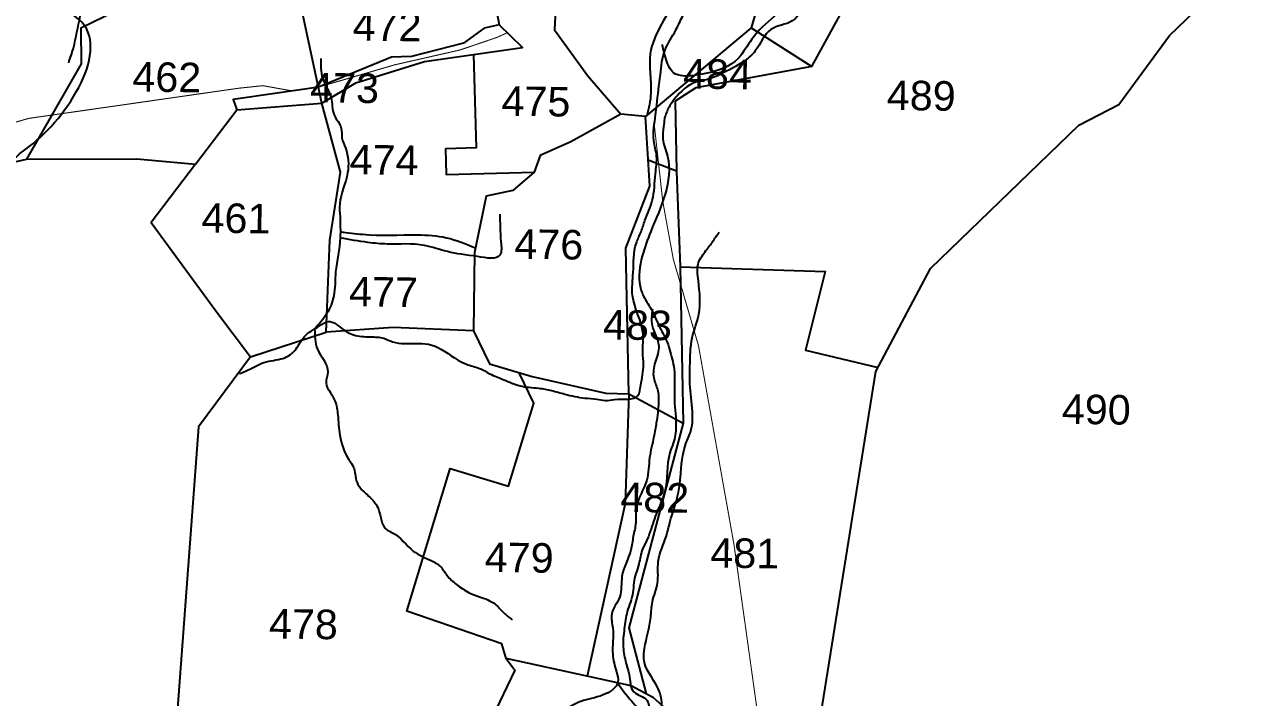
# Model space of a CAD drawing. Header units: feet. Extents: x 751091 to 766702, y 1607162 to 1618807.
# Drawn here: x 761276 to 762484, y 1611923 to 1612588 of the extents above; entities that cross this region are included whole.
import ezdxf
from ezdxf.enums import TextEntityAlignment as Align

# ---------------------------------------------------------------- set-up
doc = ezdxf.new("R2010")
doc.units = ezdxf.units.FT
doc.header["$LTSCALE"] = 15
doc.header["$MEASUREMENT"] = 0
doc.linetypes.add('HIDDEN2', pattern=[0.1875, 0.125, -0.0625])
for name, color, linetype in [('PLOT', 7, 'Continuous'), ('ROADS', 6, 'Continuous'), ('TANKS-STREAM', 4, 'Continuous')]:
    doc.layers.add(name, color=color, linetype=linetype)
doc.styles.get("Standard").update_dxf_attribs({"font": 'arial.ttf'})

msp = doc.modelspace()

# ---------------------------------------------------------------- linework, layer by layer
at = {"layer": 'PLOT'}
for points in [[(761762.3841344361, 1612813.230846588), (761752.0621104419, 1612788.34076773), (761763.1881102502, 1612768.578329717), (761799.9728822166, 1612749.169226636), (761875.0929987706, 1612716.112595247), (761879.2483925972, 1612674.936208669), (761857.870086986, 1612629.365889635), (761857.4260371083, 1612625.412260783), (761801.4818585209, 1612623.792868333), (761799.5930869834, 1612583.163131596), (761832.5066580912, 1612537.548054275), (761865.1603840159, 1612499.574020462), (761815.623080752, 1612472.42094313), (761785.2464639661, 1612458.681061341), (761779.3856778261, 1612442.322313434), (761758.2760680233, 1612424.232599301), (761731.9318598564, 1612418.489543749), (761720.3886255273, 1612362.834234277), (761719.279687035, 1612285.59654451), (761639.9200931252, 1612288.72184387), (761573.7901240863, 1612283.994360521)], [(761986.7376455754, 1612801.69172338), (762027.8811317385, 1612700.369620437), (761993.7429789715, 1612585.173675003), (762053.7620080453, 1612546.805697537), (762141.297047433, 1612707.077389483), (762196.765311142, 1612808.636634057)], [(762050.771423381, 1611831.687510742), (762117.1258998535, 1612245.13322259), (762171.2514524997, 1612346.926347618), (762317.8223171826, 1612488.837744942), (762357.1761749313, 1612509.158921771), (762407.1971657409, 1612577.430462611), (762513.1140981097, 1612679.404338398), (762586.0336462297, 1612688.731793331)], [(761730.7507885109, 1612663.449805228), (761744.9235027456, 1612587.872542575)], [(761226.9816808734, 1612465.910121248), (761257.543465991, 1612450.622021951), (761277.4713773106, 1612455.223785928), (761386.4816380203, 1612455.425336576), (761444.7590963639, 1612450.300828834), (761485.4658498383, 1612503.993080242), (761569.6526173622, 1612510.673338056), (761544.922561984, 1612626.351632933), (761499.0355268982, 1612625.450998525), (761452.8138038779, 1612637.426510351), (761394.7048598281, 1612625.414771274), (761377.4386082056, 1612607.122204202), (761331.2481683, 1612584.601758308), (761331.4815974764, 1612549.354565112), (761277.4713773106, 1612455.223785928)], [(761444.7590963639, 1612450.300828834), (761400.9492595118, 1612392.515607128), (761465.8146476641, 1612304.007332644), (761499.0714545903, 1612259.705716598), (761573.7901240863, 1612283.994360521), (761577.2536593992, 1612375.185535531), (761588.0862412634, 1612442.456117258), (761569.6526173622, 1612510.673338056), (761603.103042904, 1612530.599593455), (761670.8777850457, 1612551.602261039), (761767.8280124652, 1612565.649454248), (761744.9235027456, 1612587.872542575), (761729.8309271146, 1612584.648781555), (761709.4171710197, 1612569.904736335), (761658.0645604826, 1612556.573556189), (761638.3200211041, 1612556.175874307), (761566.2818129432, 1612526.440747454), (761522.9893504505, 1612520.128921026), (761481.7751824324, 1612514.120099631), (761485.4658498383, 1612503.993080242)], [(761993.7429789715, 1612585.173675003), (761889.4963277824, 1612497.391073518)], [(761719.3528987553, 1612558.625857644), (761722.0125240701, 1612466.248601639), (761691.5652758094, 1612465.371997638), (761692.2974586298, 1612439.940956857), (761779.3856778261, 1612442.322313434)], [(762053.7620080453, 1612546.805697537), (761939.0028724672, 1612525.741228651), (761918.8350102371, 1612512.654073786), (761920.0378180696, 1612443.479863996), (761892.176061283, 1612454.177572613)], [(761719.371889825, 1612285.592913426), (761735.1783755985, 1612252.654138201), (761777.240336479, 1612240.300161828), (761850.108692452, 1612223.862889524), (761872.9476451398, 1612223.075090627), (761870.6905734357, 1612334.304243501), (761870.0239741536, 1612367.154450844), (761893.7608486824, 1612428.621220947), (761889.4963277824, 1612497.391073518), (761865.1603840159, 1612499.574020462)], [(761920.0378180696, 1612443.479863996), (761923.5371194825, 1612348.799496285), (761926.7077418191, 1612194.123848802), (761873.0155479787, 1611991.898990005), (761889.9505760579, 1611926.467878576)], [(761923.5371194825, 1612348.799496285), (762066.8835617319, 1612344.187454578), (762047.5688482985, 1612266.35527042), (762119.305530471, 1612249.232421602)], [(761499.0714545903, 1612259.705716598), (761447.6812426645, 1612190.61259371), (761426.6997801859, 1611912.102561225), (761421.5416851399, 1611763.856681382), (761349.7393718694, 1611808.602788595), (761092.8061686736, 1611824.782545622), (761094.849419272, 1611857.229196107), (760938.8059240283, 1611878.459258827)], [(761423.6690236506, 1611763.112746455), (761590.2249524747, 1611753.139541915), (761681.4389023776, 1611770.479796986), (761782.7589169851, 1611794.208729942), (761899.5710638008, 1611789.938760899), (762002.4926147118, 1611829.587480376), (761897.3282146843, 1611922.514485602), (761875.1242841975, 1611934.412718524), (761751.6557377458, 1611961.422195052), (761747.2921689955, 1611975.815757366), (761653.5054817528, 1612008.40254651), (761696.4146853372, 1612149.425951139), (761753.8895221632, 1612131.938077542), (761778.8844836192, 1612214.085362241), (761764.5469259575, 1612244.02833071)], [(761872.9476451398, 1612223.075090627), (761869.2135071575, 1612114.819289471), (761831.8207541065, 1611943.885622459)], [(761872.9476451398, 1612223.075090627), (761926.7077418191, 1612194.123848802)], [(761751.6557377458, 1611961.422195052), (761760.3033160528, 1611950.060291111), (761719.1990794372, 1611863.952735747), (761590.2249524747, 1611753.139541915)]]:
    msp.add_lwpolyline(points, dxfattribs=at)
at = {"layer": 'ROADS', "linetype": 'HIDDEN2', "ltscale": 10, "const_width": 1}
for points in [[(761255.947442996, 1612488.602082911), (761279.8679696213, 1612495.512724218), (761405.954371192, 1612513.634743014), (761440.3888848393, 1612518.583911963), (761487.0073320454, 1612525.28424099), (761511.1435918635, 1612527.866062181), (761540.2212953707, 1612522.641253175), (761566.2818129432, 1612526.440747454), (761641.3533422116, 1612548.412944173), (761706.2405248643, 1612563.198974551), (761742.8544608578, 1612575.651968251), (761752.8436189056, 1612580.188054099)], [(761898.0769856996, 1612489.280350391), (761906.4691664343, 1612413.457498861), (761916.9281819365, 1612356.085079498), (761941.82135501, 1612270.633622513), (761965.260522599, 1612139.256560921), (761976.8780374386, 1612074.140128913), (761994.5351227594, 1611947.699044465), (762005.5206494714, 1611869.032498687)]]:
    msp.add_lwpolyline(points, dxfattribs=at)
at = {"layer": 'TANKS-STREAM'}
for points in [[(763082.6991740861, 1613378.820134019), (763094.0717192136, 1613364.024345654), (763109.3176499713, 1613355.784258616), (763121.5283753559, 1613350.18340112), (763148.0267955671, 1613335.411425347), (763159.6952971077, 1613324.860848343), (763167.1042151265, 1613313.89773764), (763169.3049049194, 1613302.299609595), (763150.2868689804, 1613261.096171919), (763142.6638241148, 1613239.957332728), (763135.2163237471, 1613231.327322321), (763120.8668633495, 1613219.253345473), (763107.672573573, 1613205.274487008), (763077.4317740322, 1613173.90094468), (763062.1637502952, 1613162.794102434), (763046.2514216047, 1613159.620905632), (763022.6948450574, 1613150.13979611), (762984.3801853684, 1613138.978849208), (762930.4146358658, 1613116.339043643), (762921.6581470782, 1613111.556010211), (762898.5109101298, 1613104.333349103), (762888.9565703628, 1613096.542684244), (762875.9656172753, 1613086.158521635), (762866.7517807105, 1613075.7212087), (762846.6536522934, 1613049.353505346), (762830.9392211908, 1613033.346865308), (762793.0729535251, 1613000.292044447), (762766.9904443388, 1612972.355019203), (762746.5243173614, 1612948.331490463), (762731.5653824236, 1612932.314391662), (762720.2386174949, 1612932.850736916), (762691.0954335111, 1612929.108582032), (762677.8539859881, 1612927.784850146), (762658.2068996193, 1612927.683181012), (762606.2813614488, 1612917.967762653), (762564.6168276663, 1612918.552468046), (762545.7712176208, 1612909.767923509), (762538.4913097584, 1612907.457121229), (762525.2323316624, 1612909.452881614), (762504.0982193229, 1612909.749470303), (762493.1954616584, 1612907.489509822), (762458.683870023, 1612901.337782094), (762449.6433223368, 1612902.671208729), (762416.5087550125, 1612908.565704054), (762398.9043828065, 1612902.176706363), (762358.3036882827, 1612892.490910247), (762328.7411836687, 1612894.715612184), (762306.6416863526, 1612886.467711174), (762282.7842122057, 1612881.75256556), (762255.9405101136, 1612876.188125651), (762235.9690473503, 1612872.903733865), (762210.2080892166, 1612838.509526228), (762188.751281877, 1612814.154965264), (762175.7505344695, 1612780.907287217), (762163.9459185066, 1612766.22020522), (762154.5409784333, 1612752.984592155), (762146.6518995286, 1612741.807081548), (762140.4259023103, 1612721.991614573), (762137.1094156145, 1612718.770464305), (762113.056287706, 1612682.667248673), (762098.1619466323, 1612659.705737508), (762082.8936234557, 1612652.493564066), (762072.5590200427, 1612636.597535274), (762063.5055308464, 1612627.218769523), (762052.3499826533, 1612616.384214584), (762034.3657448252, 1612591.813335774), (762013.4312744555, 1612583.492505493), (761997.9674086942, 1612562.32139077), (761986.5184103824, 1612551.788069197), (761963.7416346557, 1612539.334198541), (761950.2826247808, 1612533.879037765), (761941.9320353244, 1612532.213823064), (761920.5602406239, 1612517.833040215), (761912.6711617192, 1612506.655529607), (761908.350341814, 1612495.428086913), (761907.3414855889, 1612487.124599168), (761906.5802328789, 1612475.252972382), (761911.099982021, 1612458.257280872), (761908.7747407067, 1612420.665421881), (761894.5763069395, 1612383.732602744), (761886.2024021053, 1612359.194297332), (761884.001299211, 1612329.519411988), (761888.2615936685, 1612318.234586797), (761895.2348526851, 1612306.551531787), (761904.1854834215, 1612287.414283327), (761909.9780112179, 1612276.341885059), (761913.1194410173, 1612267.088951696), (761917.6061981046, 1612247.717232477), (761918.069932786, 1612216.950901653), (761919.482935495, 1612190.492989898), (761916.879379443, 1612174.488466311), (761913.471197525, 1612164.733361115), (761908.4710176192, 1612126.584380082), (761901.9810979718, 1612109.149107609), (761894.8671152286, 1612089.643073898), (761891.153331052, 1612079.29817064), (761886.559898928, 1612069.856814019), (761882.7794282329, 1612054.760008802), (761877.7411053291, 1612036.234377082), (761877.0131968859, 1612026.738773062), (761871.3945876079, 1612007.805840582), (761868.4809082964, 1611990.914467189), (761867.4553809456, 1611981.423039848), (761867.6026014638, 1611970.726981024), (761870.6568570418, 1611955.237144477), (761873.1992344639, 1611945.695646418), (761878.0124337246, 1611928.398721543), (761890.6945717944, 1611920.241715744), (761892.6174071213, 1611908.926508188), (761887.5975020387, 1611890.282432497), (761874.310367159, 1611875.913127234), (761857.1163789659, 1611858.627928287), (761852.6104752903, 1611855.423613481), (761842.3929260001, 1611847.843444068), (761828.4820822509, 1611831.403516197), (761810.7223859472, 1611816.20577532), (761819.5924846989, 1611812.516631217), (761826.7119733159, 1611811.228401666), (761846.7501246125, 1611819.264838986), (761863.4992733798, 1611847.250273436), (761869.5668868426, 1611855.77973995), (761877.7410803031, 1611866.062047394), (761885.3367070744, 1611877.540647792), (761892.053390322, 1611889.92278494), (761898.744714669, 1611900.523017637), (761905.1721145719, 1611913.503301262), (761901.5610793431, 1611932.394584211), (761887.6934019836, 1611961.403771192), (761888.4254792159, 1611971.196431898), (761894.6208446162, 1612002.259050563), (761896.260162589, 1612017.432000615), (761901.273112982, 1612035.881735062), (761902.0484292314, 1612057.240171687), (761910.0131821057, 1612082.771635158), (761913.5270881379, 1612096.018837295), (761922.027291716, 1612125.816563707), (761929.3859589506, 1612173.928814601), (761934.3189548334, 1612186.681205678), (761935.582731123, 1612208.982579531), (761933.1173209293, 1612236.559856845), (761933.310546008, 1612250.328556301), (761935.6148483534, 1612278.546143311), (761942.1205321073, 1612301.723602582), (761941.6363173296, 1612334.971685524), (761941.8895072837, 1612353.01332072), (761949.1859014624, 1612364.782752593), (761955.4846855323, 1612373.242199415), (761962.2792932476, 1612383.119088972)], [(760661.8811511486, 1612185.884083367), (760689.3755979344, 1612198.934907844), (760704.8912646577, 1612200.753030166), (760720.4240699592, 1612203.792401485), (760764.1349415245, 1612210.508059196), (760775.2472879206, 1612218.088452034), (760794.7698401842, 1612214.964241477), (760807.6801374797, 1612205.418118501), (760816.5435578753, 1612197.964651694), (760831.9221119425, 1612190.012494889), (760841.3073011788, 1612190.695160659), (760851.9378680784, 1612192.988954055), (760872.4411158984, 1612201.659047804), (760883.9270443002, 1612206.791075293), (760901.1470154024, 1612213.87849697), (760955.6422692732, 1612240.12407102), (760983.5556514149, 1612253.983390517), (761001.1777694916, 1612260.657909698), (761041.5768013847, 1612263.755576059), (761067.2526839165, 1612263.395249766), (761083.1301560586, 1612261.9509414), (761092.6353173578, 1612271.182493726), (761107.8859477476, 1612283.183654096), (761122.3333388085, 1612296.010461054), (761148.277730435, 1612314.783370725), (761167.310553603, 1612334.874908031), (761174.7606792839, 1612342.913810489), (761191.5335022724, 1612347.15726935), (761215.1874657411, 1612363.427293352), (761242.6228973891, 1612401.316569625), (761255.7141236728, 1612433.706671555), (761265.8038959383, 1612455.552317305), (761280.2395083968, 1612467.56491535), (761329.4951786565, 1612593.409997475), (761296.7595269711, 1612620.475496093), (761295.4713793979, 1612631.279903196), (761302.2676674695, 1612655.836040227), (761307.6894517917, 1612683.085072459), (761323.8466948182, 1612705.86903005), (761338.7633288493, 1612717.164902983), (761363.0919612059, 1612732.28381283), (761378.5699937461, 1612757.953675953), (761395.569550266, 1612785.633311361), (761407.8039507339, 1612810.989111857), (761415.7043952448, 1612835.326985713), (761418.364664723, 1612845.356816887), (761426.8084679872, 1612857.103253467), (761445.8850457056, 1612882.722472272), (761451.0041485504, 1612888.403236446), (761452.5123969951, 1612906.511697324), (761439.169279432, 1612927.639611279), (761421.7859431879, 1612948.824367844), (761411.2466980495, 1612953.765893044), (761403.3921094901, 1612970.023161772), (761383.1762885769, 1612987.38201169), (761379.1962463334, 1612991.726865415), (761376.7050901828, 1613012.198008438), (761369.2989329156, 1613024.412152187), (761356.8102022288, 1613034.427111495), (761342.4714542348, 1613056.578241641), (761338.807314185, 1613065.459972286), (761318.4032870458, 1613086.276701984), (761295.8755909852, 1613096.215560038), (761282.9278534855, 1613102.340716647), (761271.5154891742, 1613116.9348704), (761261.4168260967, 1613124.152068772), (761250.251900052, 1613136.195515052), (761242.1520743079, 1613144.516830718), (761227.978348999, 1613164.244062855), (761211.1203020754, 1613174.386397118), (761201.2730485952, 1613179.335874354), (761199.5766553609, 1613180.604721391)], [(761488.0944503294, 1612243.118206226), (761499.6822260114, 1612248.102329078), (761510.0619383206, 1612253.406264787), (761528.9140391713, 1612257.683011224), (761536.532240899, 1612260.603688051), (761542.669562982, 1612265.967159971), (761552.2591572731, 1612279.759229239), (761566.9534751604, 1612290.149500512), (761575.8055807182, 1612294.566583359), (761591.1498332887, 1612286.479633638), (761600.779312742, 1612281.500471018), (761617.4208355295, 1612279.450348235), (761630.7375233063, 1612278.052460055), (761639.478830947, 1612274.599483917), (761651.4133130829, 1612272.96092758), (761678.0636801284, 1612271.375919241), (761703.6223276544, 1612256.787732606), (761712.3508911724, 1612252.426644558), (761725.3264465126, 1612248.308815043), (761735.5574807483, 1612243.018351094), (761749.4166063049, 1612237.071540353), (761765.3967508688, 1612231.094963979), (761783.5492411273, 1612228.720921093), (761796.5502826979, 1612226.419171823), (761809.8372348599, 1612222.902403712), (761829.4837010979, 1612218.993672701), (761841.2894214034, 1612217.919704624), (761849.4543082804, 1612216.594115002), (761858.7775419558, 1612217.631488721), (761881.8677856632, 1612221.546042835), (761884.7351423689, 1612231.496714477), (761887.4482750646, 1612252.046036599), (761886.7133809068, 1612264.469273909), (761886.9640079321, 1612282.328281699), (761876.6088219307, 1612320.216422444), (761877.2349186032, 1612343.217046243), (761880.3698938263, 1612372.237493696), (761885.0727111594, 1612383.373413604), (761888.8661178192, 1612394.522095861), (761896.128469018, 1612414.333502049), (761899.2255660995, 1612440.629752404), (761900.3810042175, 1612458.173346675), (761897.5672185781, 1612473.653346404), (761899.4392587799, 1612499.058498019), (761900.4842491775, 1612508.731884787), (761904.1329344362, 1612538.787539236), (761908.8389369829, 1612563.404603321), (761919.2838505898, 1612582.617468691), (761926.262970009, 1612596.555023731), (761938.658978598, 1612616.708250637), (761945.7603307766, 1612639.355783388), (761953.7216147524, 1612654.247584799), (761958.3125289155, 1612670.638657574), (761973.5760239098, 1612720.131007773), (761989.4446188502, 1612746.043536352), (762002.2913180118, 1612763.770579525), (762021.2793772938, 1612770.279885031), (762034.0310063075, 1612781.232485143), (762049.2248156037, 1612793.602785338), (762059.5067515263, 1612801.202299235), (762079.9684088476, 1612809.142897566), (762118.8455543305, 1612817.309002481), (762149.1724097623, 1612837.69468086), (762182.2974160985, 1612850.297284011), (762199.9341101008, 1612864.085274403), (762206.7366715375, 1612865.441782433), (762209.5752151548, 1612860.562085909), (762200.2350530906, 1612851.013583253), (762193.3445638671, 1612843.366474987), (762186.379026761, 1612830.39675906), (762181.3921014752, 1612820.303077949), (762173.5323255847, 1612812.669572311), (762168.6200999991, 1612807.898790956), (762164.5545740945, 1612794.40429063), (762158.5375969663, 1612779.969146561), (762149.654915624, 1612768.478307941), (762140.758297742, 1612756.019491576), (762133.1862367549, 1612734.346594308), (762124.6791940731, 1612715.106677143), (762106.9125389035, 1612694.292135165), (762099.005227939, 1612683.271407997), (762080.2641386355, 1612659.819337098), (762063.5148892386, 1612640.211001497), (762051.7865199033, 1612633.115872999), (762040.0377781057, 1612624.569057621), (762024.7349641366, 1612604.456480195), (762002.1452996238, 1612582.994334685), (761987.8253546349, 1612563.835993744), (761983.3090608765, 1612557.355946687), (761955.4654828638, 1612541.291337211), (761941.8603599905, 1612538.578321151), (761923.9227229984, 1612537.862021909), (761919.0987753967, 1612539.381692272), (761910.5484853458, 1612551.601265735), (761905.9418406516, 1612568.605356871)], [(761319.2762224195, 1612550.510620678), (761323.897003277, 1612564.913086879), (761330.7225514157, 1612596.449225205), (761362.622805508, 1612664.010626442), (761389.0852660999, 1612692.940362389), (761406.3896605961, 1612701.525099543), (761436.5190807512, 1612714.343645269), (761455.0543725105, 1612723.156239245), (761504.5658264204, 1612748.567771531), (761531.5011191427, 1612761.185868111), (761547.5646463517, 1612768.807208745), (761564.6686278173, 1612780.582464071), (761606.4438028053, 1612812.758433073), (761653.5701944852, 1612829.752096149), (761678.7920552825, 1612825.229625377), (761702.7933390376, 1612821.214688961), (761748.2350280238, 1612831.172888044), (761782.9348373397, 1612837.30660884), (761806.9452258634, 1612851.436968116), (761840.7984633319, 1612849.735798886), (761871.3031041336, 1612836.802015716), (761891.602076272, 1612831.367820616), (761899.2139933548, 1612831.506128455), (761912.6444019311, 1612826.413455159), (761942.4520011933, 1612820.291223461), (761965.9416573325, 1612814.812107822), (761978.4076548861, 1612810.959053549), (761997.47951936, 1612805.541935643), (762023.1851302714, 1612800.522270886), (762031.2536264046, 1612798.20214522), (762032.6952589342, 1612795.975018624), (762024.4512968839, 1612785.791914932), (762002.200284082, 1612774.579440042), (761990.0635653934, 1612766.90299196), (761983.3025228004, 1612757.434757111), (761972.4856404277, 1612740.483980994), (761960.778327711, 1612728.387716315), (761953.9897618431, 1612716.95824689), (761948.6325062687, 1612702.566116115), (761943.9291515555, 1612682.279659037), (761931.0878356885, 1612649.698934877), (761920.4298777917, 1612617.313314598), (761894.0935336245, 1612559.415160021), (761894.7261277813, 1612520.599218784), (761890.8758550432, 1612497.917836998)], [(761568.431258735, 1612554.768219561), (761570.2130512722, 1612535.350840522), (761578.602172172, 1612516.00454422), (761581.7250603428, 1612498.904065893), (761588.7002584958, 1612485.518612233), (761589.3384748377, 1612476.310571448), (761592.7793236244, 1612466.296638019), (761594.9961241687, 1612441.550560423), (761587.1484911551, 1612410.997192549), (761587.4807513733, 1612398.216081519), (761587.7878626786, 1612383.521806724), (761587.7015056757, 1612377.368238942), (761583.134617048, 1612343.661242187), (761581.2666088375, 1612319.923242705), (761574.4975764607, 1612302.620823789), (761562.3899629754, 1612287.327483446)], [(761745.5799079976, 1612400.939605025), (761746.4853513255, 1612373.529080832), (761745.7589472437, 1612360.505651004), (761723.4445458273, 1612358.827568185), (761693.6115832357, 1612363.77181017), (761670.8625839348, 1612369.883809021), (761634.191369935, 1612371.285216912), (761615.0028835837, 1612372.821672084), (761587.7015056757, 1612377.368238942)], [(761587.7878626786, 1612383.521806724), (761609.6787641802, 1612380.861329976), (761664.0389159588, 1612380.27941715), (761692.6340250009, 1612377.524855915), (761721.3469528388, 1612367.454776628)], [(761896.2075774713, 1612306.958638525), (761895.9780180423, 1612290.600850994), (761902.4420383992, 1612270.620221077), (761899.0013626595, 1612254.307353618), (761897.5011430146, 1612238.929827278), (761901.1967977495, 1612227.649766771), (761902.2967649093, 1612214.481274841), (761900.0907414464, 1612194.622317265), (761897.6502114545, 1612180.570090095), (761893.5089395797, 1612160.096671651), (761890.6248262029, 1612137.680895905), (761880.2880166997, 1612110.557419098), (761879.7555973666, 1612095.487120721), (761877.3187318933, 1612082.047453723), (761874.8818684346, 1612068.6079303), (761866.1504443677, 1612042.51654658), (761863.9402718722, 1612022.3368375), (761855.9953174143, 1612005.445705643), (761857.0862820853, 1611991.635720588), (761857.0425522241, 1611965.651176855), (761860.6526853325, 1611948.277075237), (761862.118882028, 1611938.311541084), (761847.4844948022, 1611925.363859541), (761825.5549570151, 1611918.934750198), (761809.0181897078, 1611910.651721176), (761795.0622466224, 1611900.260996437), (761794.5249738334, 1611884.869956441), (761786.8112115829, 1611861.559385488), (761784.4193585523, 1611851.327184114), (761786.5187429348, 1611841.19580564), (761786.2846822615, 1611824.517271547), (761778.4117456975, 1611812.757941112), (761756.5272183382, 1611809.536153817), (761744.5785435735, 1611804.891834945), (761714.2866753269, 1611797.617650408), (761694.667968173, 1611795.647304316), (761684.0443187527, 1611793.871534483), (761635.0819059085, 1611806.428472193), (761620.3292077794, 1611807.918745287), (761620.2532629482, 1611809.084002875), (761602.1319089883, 1611799.393353508), (761579.4940531438, 1611765.384978372), (761561.6173951242, 1611750.237129598), (761538.0281091518, 1611739.9815958), (761519.9742738561, 1611735.10214487), (761506.10800143, 1611731.126212747), (761511.7475121864, 1611728.680056947), (761498.1574464254, 1611721.492294928), (761481.7498535671, 1611719.476885188), (761463.637502096, 1611710.427728946), (761450.0564388235, 1611703.881460052), (761424.9833033899, 1611702.308469216), (761409.1184149351, 1611693.22777287), (761385.9223639494, 1611688.099532648), (761370.6217263691, 1611679.890057094), (761356.1538831673, 1611678.809854785), (761344.4183956328, 1611666.463110568), (761336.7316408479, 1611645.077018989), (761319.9079545697, 1611636.330587805), (761290.4610744875, 1611643.480839306), (761276.6533182372, 1611643.674612493), (761257.169646397, 1611651.326519698), (761228.0838779251, 1611646.228374896), (761198.1443812549, 1611641.194769816), (761165.510173665, 1611627.216596091), (761150.7169643373, 1611625.820150124), (761137.8278469235, 1611622.792934146), (761122.0259758885, 1611618.202689673), (761113.5559697928, 1611609.659835615), (761103.1134634864, 1611610.04792279), (761071.672114393, 1611612.414017997), (761034.9490150664, 1611604.588467629), (761012.8017867899, 1611605.540893493), (761005.4117578865, 1611605.323792825), (760985.9837337564, 1611594.047432151), (760973.3614683071, 1611587.166898094), (760949.871207694, 1611583.967645094), (760929.2711985104, 1611580.727974927), (760907.2872935801, 1611570.449911778), (760885.4612823966, 1611571.397829794), (760891.0782213756, 1611570.882736881), (760873.6758227547, 1611566.63576338), (760844.8768064578, 1611551.320529006)], [(761562.3899629754, 1612287.327483446), (761565.1866713521, 1612267.378454464), (761575.3541255652, 1612244.493558537), (761573.6722704248, 1612234.040512834), (761578.1364526227, 1612224.012218305), (761582.3768572678, 1612216.286864132), (761585.2488159498, 1612202.192432404), (761587.2835083046, 1612182.314809033), (761596.1542244467, 1612158.170547087), (761600.9064357954, 1612150.437894918), (761602.3477937141, 1612143.773942057), (761604.279164029, 1612135.56987408), (761609.0382635784, 1612128.348243223), (761617.8755058091, 1612120.047260672), (761625.3980829956, 1612109.209484218), (761633.6082013376, 1612088.721838152), (761639.1955392542, 1612085.832624982), (761659.9176631682, 1612067.654767408), (761677.6922531736, 1612058.20624079), (761687.069703, 1612051.941918107), (761693.3454524591, 1612043.421439135), (761702.6870483396, 1612034.602260684), (761715.1085519005, 1612026.506536861), (761725.2855575857, 1612022.530793434), (761740.7869672063, 1612015.158408781), (761749.3648627948, 1612006.605622301), (761757.7118077729, 1611999.844643382)], [(761861.8849910935, 1611937.30889238), (761875.6599300744, 1611919.478387129), (761881.6269180762, 1611911.706745862), (761882.7398120346, 1611904.407869931), (761875.2511678687, 1611890.351091676), (761860.6755943173, 1611876.409012357), (761852.578630629, 1611866.584942877), (761831.1122831114, 1611856.09670831), (761820.6726287778, 1611842.184467839), (761811.130763406, 1611830.676987499), (761804.766770285, 1611822.816138003), (761795.3444213072, 1611819.825074473), (761787.2405803502, 1611829.023472642), (761787.2300063008, 1611829.024862423)]]:
    msp.add_spline(points, degree=3, dxfattribs=at)

# ---------------------------------------------------------------- texts
at = {"layer": 'PLOT'}
for s, p in [('472', (761634.0244941456, 1612586.677277722)), ('462', (761416.2808722947, 1612536.264917949)), ('484', (761960.5855601411, 1612539.259729865)), ('473', (761591.9835601073, 1612525.623402676)), ('475', (761781.155244426, 1612512.312552369)), ('489', (762161.986029518, 1612518.0452336)), ('474', (761630.9905501927, 1612454.479901029)), ('461', (761484.6356338128, 1612396.737531492)), ('476', (761793.8399372313, 1612370.942357283)), ('477', (761630.4921325984, 1612323.950650985)), ('483', (761881.5273865816, 1612291.173855327)), ('490', (762335.0035658072, 1612207.674002006)), ('482', (761898.5801786919, 1612120.596063412)), ('481', (761987.5612413703, 1612065.556273666)), ('479', (761764.6127612618, 1612061.21394978)), ('478', (761551.2742163409, 1611995.47488547))]:
    msp.add_text(s, height=29.20366622331673, rotation=359.1959839892576, dxfattribs=at).set_placement(p, align=Align.MIDDLE_CENTER)

doc.saveas('drawing.dxf')
